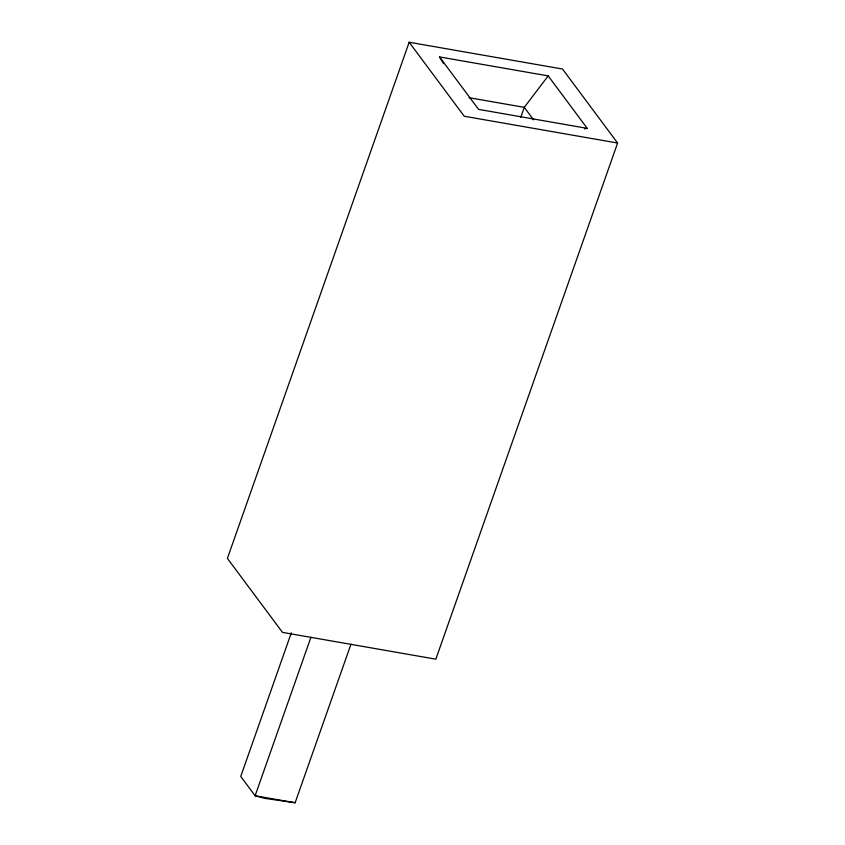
<?xml version="1.0" encoding="UTF-8"?>
<svg xmlns="http://www.w3.org/2000/svg" width="845" height="845" viewBox="0 0 845 845"><rect width="100%" height="100%" fill="white"/><g stroke="black" fill="none" stroke-linecap="round" stroke-linejoin="round"><path stroke-width="1.27" d="M409.16 42.25L227.4 558.387L282.494 632.387L435.84 659.174L617.6 143.027L562.506 69.026L409.16 42.25L464.254 116.251L617.6 143.027M291.335 632.778L240.74 776.449L255.127 795.758L264.77 798.356L295.137 802.75L350.971 644.217M310.949 637.236L255.127 795.758L295.137 802.75M520.763 117.297L524.27 107.347L548.194 75.902L587.233 128.355L584.655 128.862M443.583 63.576L439.527 56.932L548.194 75.902M469.028 97.703L524.27 107.347L533.565 119.842M587.233 128.355L478.566 109.375L439.527 56.932"/></g></svg>
